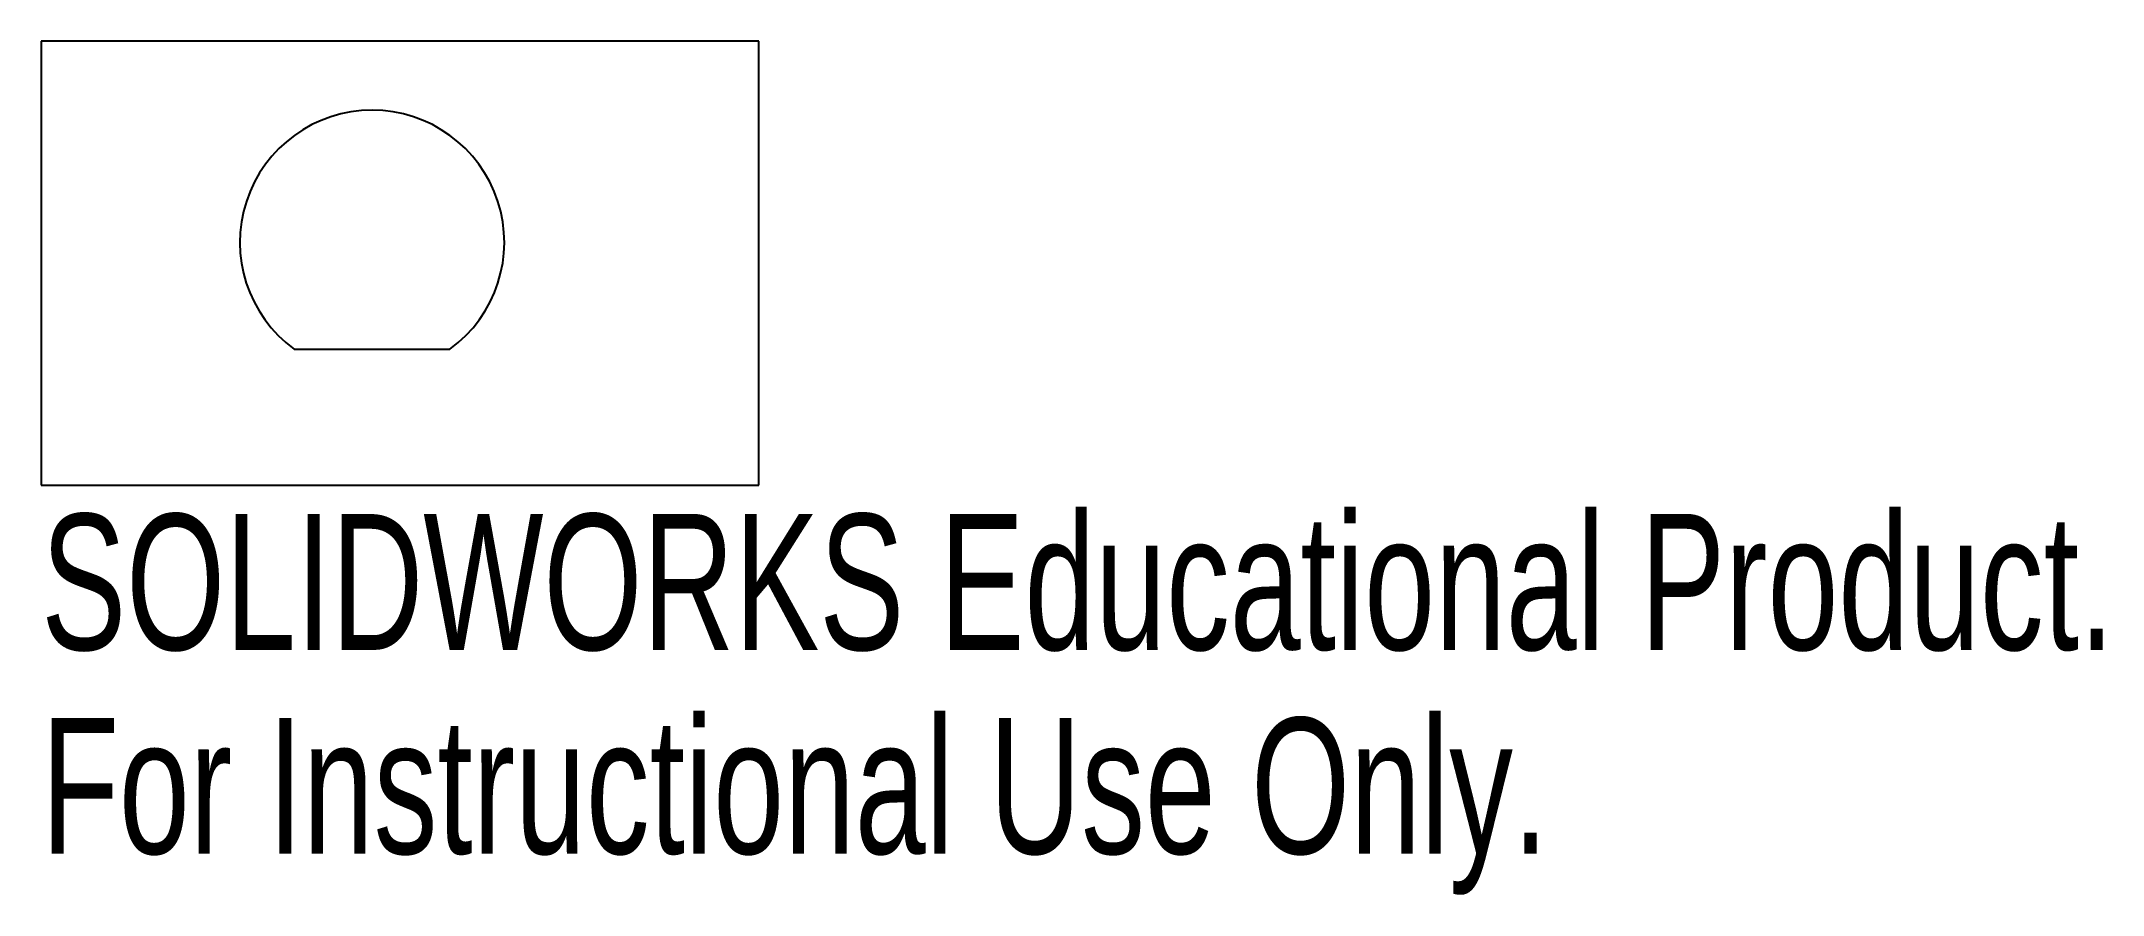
# Model space of a CAD drawing. Header units: millimetres. Extents: x -11.8 to 61.5, y -23.2 to 7.2.
import ezdxf

# ---------------------------------------------------------------- set-up
doc = ezdxf.new("R2010")
doc.units = ezdxf.units.MM
doc.styles.add('SLDTEXTSTYLE0', font='TXT', dxfattribs={"width": 0.7})

msp = doc.modelspace()

# ---------------------------------------------------------------- linework, layer by layer
at = {"color": 7, "linetype": 'Continuous', "lineweight": 25}
for p, q in [((-11.759, 7.151), (-11.759, -8.642)), ((13.74, 7.151), (-11.759, 7.151)), ((13.74, -8.642), (13.74, 7.151)), ((-2.766, -3.8), (2.766, -3.8)), ((-11.759, -8.642), (13.74, -8.642))]:
    msp.add_line(p, q, dxfattribs=at)
msp.add_arc((0, 0), 4.7, 306.04933, 233.95067, dxfattribs=at)

# ---------------------------------------------------------------- texts
at = {"color": 7, "linetype": 'Continuous', "char_height": 4.83362, "attachment_point": 1, "style": 'SLDTEXTSTYLE0'}
for s, insert in [('SOLIDWORKS Educational Product.', (-11.759, -9.662)), ('For Instructional Use Only.', (-11.759, -16.912))]:
    msp.add_mtext(s, dxfattribs=dict(at, insert=insert))

doc.saveas('drawing.dxf')
